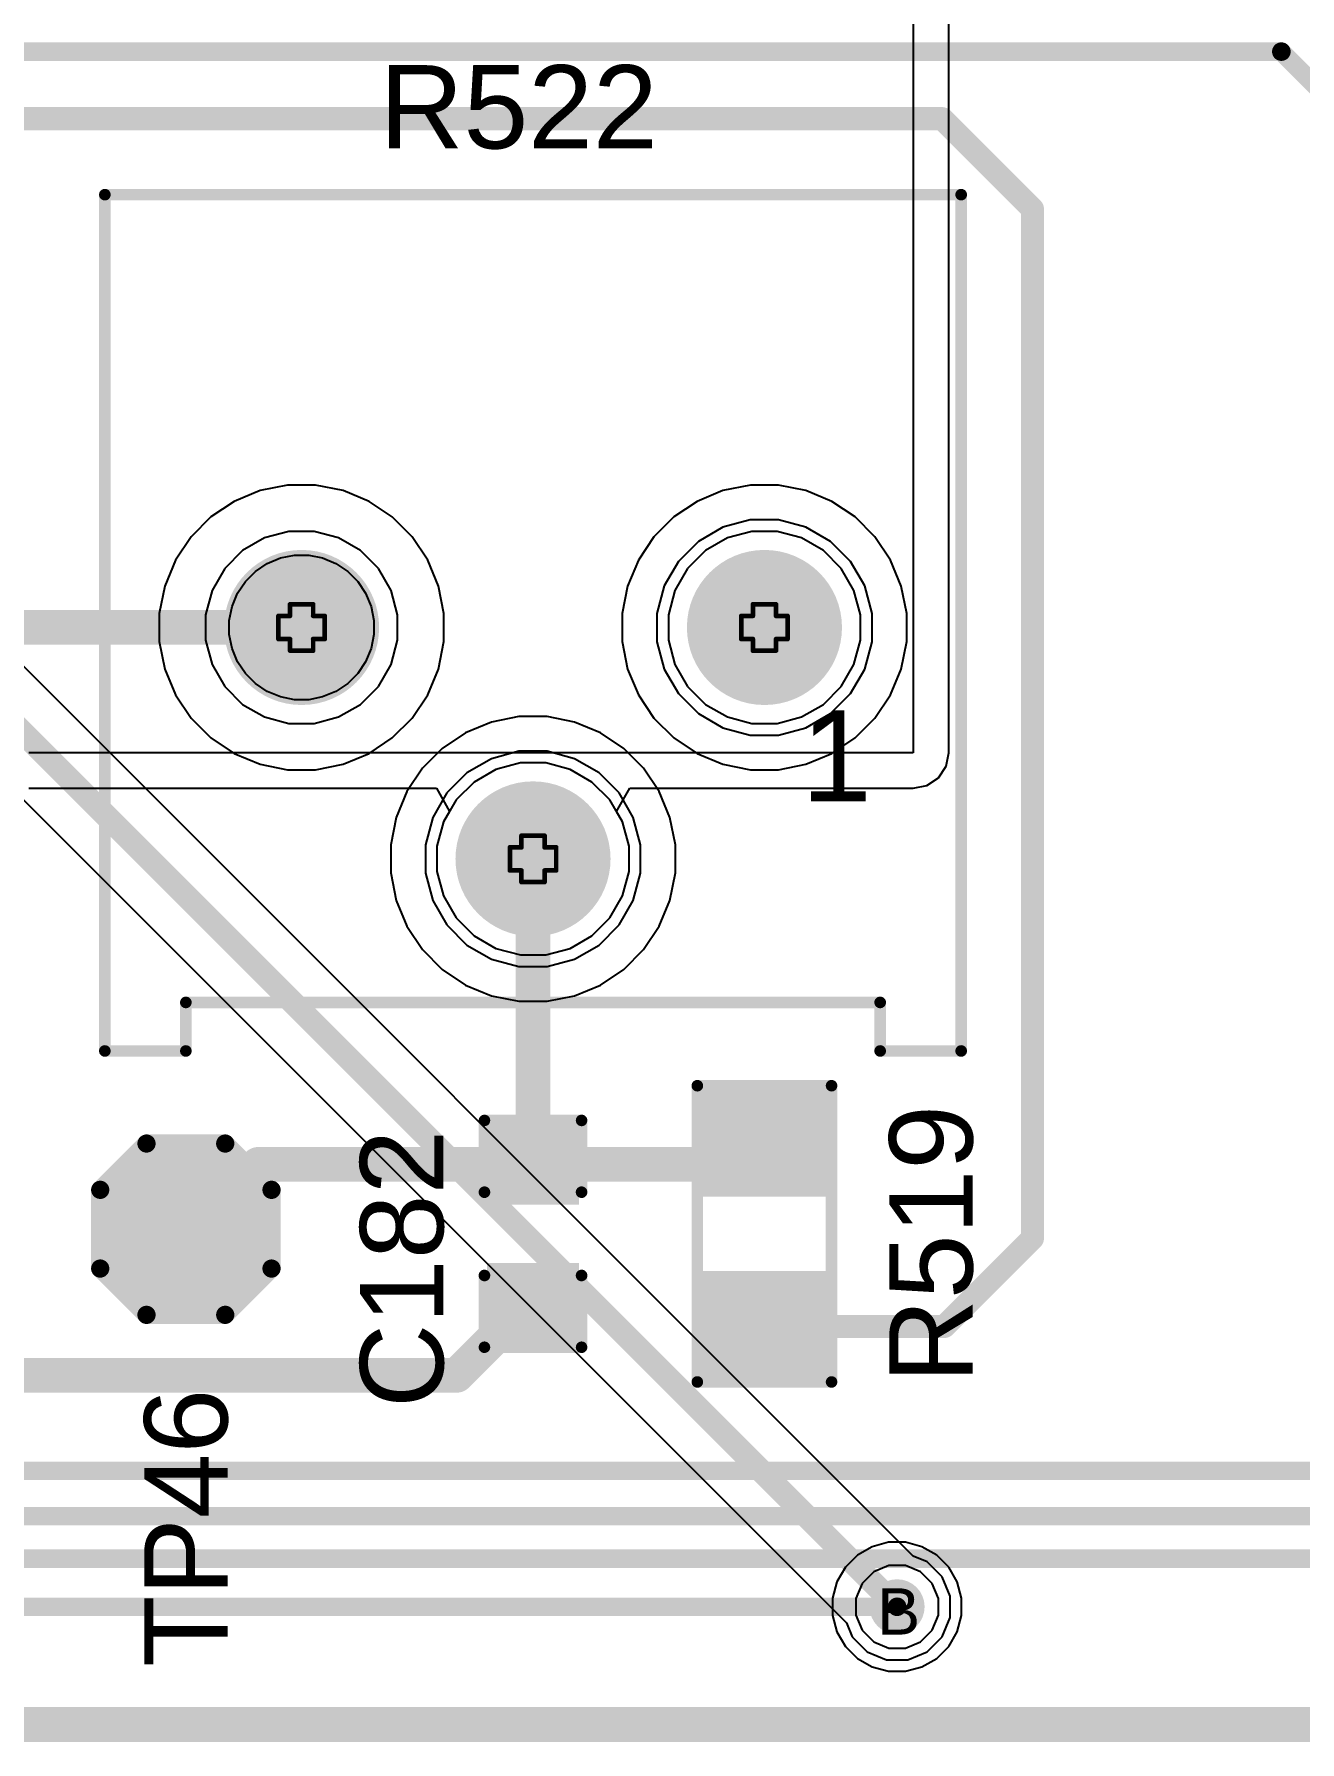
# Model space of a CAD drawing. Header units: inches. Extents: x 0 to 5379, y 0 to 5429.
# Drawn here: x 128.15 to 142.04, y 109.87 to 128.61 of the extents above; entities that cross this region are included whole.
import ezdxf

# ---------------------------------------------------------------- set-up
doc = ezdxf.new("R2010")
doc.units = ezdxf.units.IN
for name, color, linetype in [('Bottom Layer', 5, 'Continuous'), ('Bottom Solder', 6, 'Continuous'), ('Drill Drawing', 1, 'Continuous'), ('GND01', 16, 'Continuous'), ('GND02', 76, 'Continuous'), ('Multi-Layer', 9, 'Continuous'), ('Pad Holes', 156, 'Continuous'), ('PWR', 156, 'Continuous'), ('SIG 01', 90, 'Continuous'), ('Top Layer', 1, 'Continuous'), ('Top Overlay', 2, 'Continuous'), ('Top Paste', 8, 'Continuous'), ('Top Solder', 216, 'Continuous'), ('Via Holes', 16, 'Continuous')]:
    doc.layers.add(name, color=color, linetype=linetype)
doc.styles.add('Arial', font='', dxfattribs={"height": 0.2})
doc.styles.get('Arial').set_extended_font_data('Arial')

# ---------------------------------------------------------------- blocks, each defined once
blk = doc.blocks.new('T__________153')
at = {"layer": 'Top Layer'}
blk.add_hatch(color=1, dxfattribs=at).paths.add_polyline_path([(0.381, 0.762), (-0.381, 0.762), (-0.762, 0.381), (-0.762, -0.381), (-0.381, -0.762), (0.381, -0.762), (0.762, -0.381), (0.762, 0.381)])
at = {"layer": 'Top Paste'}
blk.add_hatch(color=8, dxfattribs=at).paths.add_polyline_path([(0.381, 0.762), (-0.381, 0.762), (-0.762, 0.381), (-0.762, -0.381), (-0.381, -0.762), (0.381, -0.762), (0.762, -0.381), (0.762, 0.381)])
at = {"layer": 'Top Solder'}
blk.add_hatch(color=216, dxfattribs=at).paths.add_polyline_path([(0.432, 0.864), (-0.432, 0.864), (-0.864, 0.432), (-0.864, -0.432), (-0.432, -0.864), (0.432, -0.864), (0.864, -0.432), (0.864, 0.432)])
at = {"layer": 'Top Overlay'}
for points in [[(-0.432, 0.94, 0.2, 0.2, 0), (-0.94, 0.432, 0.2, 0.2, 0)], [(-0.432, 0.94, 0.2, 0.2, 0), (0.432, 0.94, 0.2, 0.2, 0)], [(0.432, 0.94, 0.2, 0.2, 0), (0.94, 0.432, 0.2, 0.2, 0)], [(-0.94, 0.432, 0.2, 0.2, 0), (-0.94, -0.432, 0.2, 0.2, 0)], [(0.94, 0.432, 0.2, 0.2, 0), (0.94, -0.432, 0.2, 0.2, 0)], [(-0.94, -0.432, 0.2, 0.2, 0), (-0.432, -0.94, 0.2, 0.2, 0)], [(0.94, -0.432, 0.2, 0.2, 0), (0.432, -0.94, 0.2, 0.2, 0)], [(-0.432, -0.94, 0.2, 0.2, 0), (0.432, -0.94, 0.2, 0.2, 0)]]:
    blk.add_lwpolyline(points, format="xyseb", dxfattribs=at)
for points in [[(-0.482, 0.94, 0.1, 0.1, 1), (-0.382, 0.94, 0.1, 0.1, 1)], [(-0.482, 0.94, 0.1, 0.1, 1), (-0.382, 0.94, 0.1, 0.1, 1)], [(0.382, 0.94, 0.1, 0.1, 1), (0.482, 0.94, 0.1, 0.1, 1)], [(0.382, 0.94, 0.1, 0.1, 1), (0.482, 0.94, 0.1, 0.1, 1)], [(-0.99, 0.432, 0.1, 0.1, 1), (-0.89, 0.432, 0.1, 0.1, 1)], [(-0.99, 0.432, 0.1, 0.1, 1), (-0.89, 0.432, 0.1, 0.1, 1)], [(0.89, 0.432, 0.1, 0.1, 1), (0.99, 0.432, 0.1, 0.1, 1)], [(0.89, 0.432, 0.1, 0.1, 1), (0.99, 0.432, 0.1, 0.1, 1)], [(-0.99, -0.432, 0.1, 0.1, 1), (-0.89, -0.432, 0.1, 0.1, 1)], [(-0.99, -0.432, 0.1, 0.1, 1), (-0.89, -0.432, 0.1, 0.1, 1)], [(0.89, -0.432, 0.1, 0.1, 1), (0.99, -0.432, 0.1, 0.1, 1)], [(0.89, -0.432, 0.1, 0.1, 1), (0.99, -0.432, 0.1, 0.1, 1)], [(-0.482, -0.94, 0.1, 0.1, 1), (-0.382, -0.94, 0.1, 0.1, 1)], [(-0.482, -0.94, 0.1, 0.1, 1), (-0.382, -0.94, 0.1, 0.1, 1)], [(0.382, -0.94, 0.1, 0.1, 1), (0.482, -0.94, 0.1, 0.1, 1)], [(0.382, -0.94, 0.1, 0.1, 1), (0.482, -0.94, 0.1, 0.1, 1)]]:
    blk.add_lwpolyline(points, format="xyseb", close=True, dxfattribs=at)
blk = doc.blocks.new('3386P_1_104TLF_257')
at = {"layer": 'Bottom Layer'}
h = blk.add_hatch(color=5, dxfattribs=at)
edge = h.paths.add_edge_path()
edge.add_arc((-2.54, 1.27), 0.8, 0, 360)
h = blk.add_hatch(color=5, dxfattribs=at)
edge = h.paths.add_edge_path()
edge.add_arc((2.54, 1.27), 0.8, 0, 360)
h = blk.add_hatch(color=5, dxfattribs=at)
edge = h.paths.add_edge_path()
edge.add_arc((0, -1.27), 0.8, 0, 360)
at = {"layer": 'Bottom Solder'}
h = blk.add_hatch(color=6, dxfattribs=at)
edge = h.paths.add_edge_path()
edge.add_arc((-2.54, 1.27), 0.851, 0, 360)
h = blk.add_hatch(color=6, dxfattribs=at)
edge = h.paths.add_edge_path()
edge.add_arc((2.54, 1.27), 0.851, 0, 360)
h = blk.add_hatch(color=6, dxfattribs=at)
edge = h.paths.add_edge_path()
edge.add_arc((0, -1.27), 0.851, 0, 360)
at = {"layer": 'GND01'}
h = blk.add_hatch(color=16, dxfattribs=at)
edge = h.paths.add_edge_path()
edge.add_arc((-2.54, 1.27), 0.8, 0, 360)
h = blk.add_hatch(color=16, dxfattribs=at)
edge = h.paths.add_edge_path()
edge.add_arc((2.54, 1.27), 0.8, 0, 360)
h = blk.add_hatch(color=16, dxfattribs=at)
edge = h.paths.add_edge_path()
edge.add_arc((0, -1.27), 0.8, 0, 360)
at = {"layer": 'GND02'}
h = blk.add_hatch(color=76, dxfattribs=at)
edge = h.paths.add_edge_path()
edge.add_arc((-2.54, 1.27), 0.8, 0, 360)
h = blk.add_hatch(color=76, dxfattribs=at)
edge = h.paths.add_edge_path()
edge.add_arc((2.54, 1.27), 0.8, 0, 360)
h = blk.add_hatch(color=76, dxfattribs=at)
edge = h.paths.add_edge_path()
edge.add_arc((0, -1.27), 0.8, 0, 360)
at = {"layer": 'Multi-Layer'}
h = blk.add_hatch(color=9, dxfattribs=at)
edge = h.paths.add_edge_path()
edge.add_arc((-2.54, 1.27), 0.8, 0, 360)
h = blk.add_hatch(color=9, dxfattribs=at)
edge = h.paths.add_edge_path()
edge.add_arc((2.54, 1.27), 0.8, 0, 360)
h = blk.add_hatch(color=9, dxfattribs=at)
edge = h.paths.add_edge_path()
edge.add_arc((0, -1.27), 0.8, 0, 360)
at = {"layer": 'Pad Holes'}
h = blk.add_hatch(color=7, dxfattribs=at)
edge = h.paths.add_edge_path()
edge.add_arc((-2.54, 1.27), 0.5, 0, 360)
h = blk.add_hatch(color=7, dxfattribs=at)
edge = h.paths.add_edge_path()
edge.add_arc((2.54, 1.27), 0.5, 0, 360)
h = blk.add_hatch(color=7, dxfattribs=at)
edge = h.paths.add_edge_path()
edge.add_arc((0, -1.27), 0.5, 0, 360)
at = {"layer": 'PWR'}
h = blk.add_hatch(color=156, dxfattribs=at)
edge = h.paths.add_edge_path()
edge.add_arc((-2.54, 1.27), 0.8, 0, 360)
h = blk.add_hatch(color=156, dxfattribs=at)
edge = h.paths.add_edge_path()
edge.add_arc((2.54, 1.27), 0.8, 0, 360)
h = blk.add_hatch(color=156, dxfattribs=at)
edge = h.paths.add_edge_path()
edge.add_arc((0, -1.27), 0.8, 0, 360)
at = {"layer": 'SIG 01'}
h = blk.add_hatch(color=90, dxfattribs=at)
edge = h.paths.add_edge_path()
edge.add_arc((-2.54, 1.27), 0.8, 0, 360)
h = blk.add_hatch(color=90, dxfattribs=at)
edge = h.paths.add_edge_path()
edge.add_arc((2.54, 1.27), 0.8, 0, 360)
h = blk.add_hatch(color=90, dxfattribs=at)
edge = h.paths.add_edge_path()
edge.add_arc((0, -1.27), 0.8, 0, 360)
at = {"layer": 'Top Layer'}
h = blk.add_hatch(color=1, dxfattribs=at)
edge = h.paths.add_edge_path()
edge.add_arc((-2.54, 1.27), 0.8, 0, 360)
h = blk.add_hatch(color=1, dxfattribs=at)
edge = h.paths.add_edge_path()
edge.add_arc((2.54, 1.27), 0.8, 0, 360)
h = blk.add_hatch(color=1, dxfattribs=at)
edge = h.paths.add_edge_path()
edge.add_arc((0, -1.27), 0.8, 0, 360)
at = {"layer": 'Top Solder'}
h = blk.add_hatch(color=216, dxfattribs=at)
edge = h.paths.add_edge_path()
edge.add_arc((-2.54, 1.27), 0.851, 0, 360)
h = blk.add_hatch(color=216, dxfattribs=at)
edge = h.paths.add_edge_path()
edge.add_arc((2.54, 1.27), 0.851, 0, 360)
h = blk.add_hatch(color=216, dxfattribs=at)
edge = h.paths.add_edge_path()
edge.add_arc((0, -1.27), 0.851, 0, 360)
at = {"layer": 'Top Overlay'}
for points in [[(-4.699, -3.378, 0.127, 0.127, 0), (-4.699, 6.02, 0.127, 0.127, 0)], [(-4.699, 6.02, 0.127, 0.127, 0), (4.699, 6.02, 0.127, 0.127, 0)], [(4.699, -3.378, 0.127, 0.127, 0), (4.699, 6.02, 0.127, 0.127, 0)], [(-3.81, -2.845, 0.127, 0.127, 0), (3.81, -2.845, 0.127, 0.127, 0)], [(-3.81, -3.378, 0.127, 0.127, 0), (-3.81, -2.845, 0.127, 0.127, 0)], [(3.81, -3.378, 0.127, 0.127, 0), (3.81, -2.845, 0.127, 0.127, 0)], [(-4.699, -3.378, 0.127, 0.127, 0), (-3.81, -3.378, 0.127, 0.127, 0)], [(3.81, -3.378, 0.127, 0.127, 0), (4.699, -3.378, 0.127, 0.127, 0)]]:
    blk.add_lwpolyline(points, format="xyseb", dxfattribs=at)
for points in [[(-4.731, 6.02, 0.0635, 0.0635, 1), (-4.667, 6.02, 0.0635, 0.0635, 1)], [(-4.731, 6.02, 0.0635, 0.0635, 1), (-4.667, 6.02, 0.0635, 0.0635, 1)], [(4.667, 6.02, 0.0635, 0.0635, 1), (4.731, 6.02, 0.0635, 0.0635, 1)], [(4.667, 6.02, 0.0635, 0.0635, 1), (4.731, 6.02, 0.0635, 0.0635, 1)], [(-3.842, -2.845, 0.0635, 0.0635, 1), (-3.778, -2.845, 0.0635, 0.0635, 1)], [(-3.842, -2.845, 0.0635, 0.0635, 1), (-3.778, -2.845, 0.0635, 0.0635, 1)], [(3.778, -2.845, 0.0635, 0.0635, 1), (3.842, -2.845, 0.0635, 0.0635, 1)], [(3.778, -2.845, 0.0635, 0.0635, 1), (3.842, -2.845, 0.0635, 0.0635, 1)], [(-4.731, -3.378, 0.0635, 0.0635, 1), (-4.667, -3.378, 0.0635, 0.0635, 1)], [(-4.731, -3.378, 0.0635, 0.0635, 1), (-4.667, -3.378, 0.0635, 0.0635, 1)], [(-3.842, -3.378, 0.0635, 0.0635, 1), (-3.778, -3.378, 0.0635, 0.0635, 1)], [(-3.842, -3.378, 0.0635, 0.0635, 1), (-3.778, -3.378, 0.0635, 0.0635, 1)], [(3.778, -3.378, 0.0635, 0.0635, 1), (3.842, -3.378, 0.0635, 0.0635, 1)], [(3.778, -3.378, 0.0635, 0.0635, 1), (3.842, -3.378, 0.0635, 0.0635, 1)], [(4.667, -3.378, 0.0635, 0.0635, 1), (4.731, -3.378, 0.0635, 0.0635, 1)], [(4.667, -3.378, 0.0635, 0.0635, 1), (4.731, -3.378, 0.0635, 0.0635, 1)]]:
    blk.add_lwpolyline(points, format="xyseb", close=True, dxfattribs=at)
at = {"layer": 'Top Overlay', "style": 'Arial'}
blk.add_text('1', height=1, dxfattribs=at).set_placement((2.943, -0.638))
blk = doc.blocks.new('R___0805_260')
at = {"layer": 'Top Layer'}
for points in [[(-1.524, 0.635), (-0.508, 0.635), (-0.508, -0.635), (-1.524, -0.635)], [(0.508, 0.635), (1.524, 0.635), (1.524, -0.635), (0.508, -0.635)]]:
    blk.add_hatch(color=1, dxfattribs=at).paths.add_polyline_path(points)
at = {"layer": 'Top Paste'}
for points in [[(-1.524, 0.635), (-0.508, 0.635), (-0.508, -0.635), (-1.524, -0.635)], [(0.508, 0.635), (1.524, 0.635), (1.524, -0.635), (0.508, -0.635)]]:
    blk.add_hatch(color=8, dxfattribs=at).paths.add_polyline_path(points)
at = {"layer": 'Top Solder'}
for points in [[(-1.6256, 0.7366), (-0.4064, 0.7366), (-0.4064, -0.7366), (-1.6256, -0.7366)], [(0.4064, 0.7366), (1.6256, 0.7366), (1.6256, -0.7366), (0.4064, -0.7366)]]:
    blk.add_hatch(color=216, dxfattribs=at).paths.add_polyline_path(points)
at = {"layer": 'Top Overlay'}
for points in [[(-1.6256, 0.7366, 0.127, 0.127, 0), (1.6256, 0.7366, 0.127, 0.127, 0)], [(-1.6256, 0.7366, 0.127, 0.127, 0), (-1.6256, -0.7366, 0.127, 0.127, 0)], [(1.6256, 0.7366, 0.127, 0.127, 0), (1.6256, -0.7366, 0.127, 0.127, 0)], [(-1.6256, -0.7366, 0.127, 0.127, 0), (1.6256, -0.7366, 0.127, 0.127, 0)]]:
    blk.add_lwpolyline(points, format="xyseb", dxfattribs=at)
for points in [[(-1.65735, 0.7366, 0.0635, 0.0635, 1), (-1.59385, 0.7366, 0.0635, 0.0635, 1)], [(-1.65735, 0.7366, 0.0635, 0.0635, 1), (-1.59385, 0.7366, 0.0635, 0.0635, 1)], [(1.59385, 0.7366, 0.0635, 0.0635, 1), (1.65735, 0.7366, 0.0635, 0.0635, 1)], [(1.59385, 0.7366, 0.0635, 0.0635, 1), (1.65735, 0.7366, 0.0635, 0.0635, 1)], [(-1.65735, -0.7366, 0.0635, 0.0635, 1), (-1.59385, -0.7366, 0.0635, 0.0635, 1)], [(-1.65735, -0.7366, 0.0635, 0.0635, 1), (-1.59385, -0.7366, 0.0635, 0.0635, 1)], [(1.59385, -0.7366, 0.0635, 0.0635, 1), (1.65735, -0.7366, 0.0635, 0.0635, 1)], [(1.59385, -0.7366, 0.0635, 0.0635, 1), (1.65735, -0.7366, 0.0635, 0.0635, 1)]]:
    blk.add_lwpolyline(points, format="xyseb", close=True, dxfattribs=at)
blk = doc.blocks.new('C___0603_946')
at = {"layer": 'Top Layer'}
for points in [[(-0.381, 0.445), (-0.381, -0.445), (-1.143, -0.445), (-1.143, 0.445)], [(1.143, 0.445), (1.143, -0.445), (0.381, -0.445), (0.381, 0.445)]]:
    blk.add_hatch(color=1, dxfattribs=at).paths.add_polyline_path(points)
at = {"layer": 'Top Paste'}
for points in [[(-0.381, 0.445), (-0.381, -0.445), (-1.143, -0.445), (-1.143, 0.445)], [(1.143, 0.445), (1.143, -0.445), (0.381, -0.445), (0.381, 0.445)]]:
    blk.add_hatch(color=8, dxfattribs=at).paths.add_polyline_path(points)
at = {"layer": 'Top Solder'}
for points in [[(-0.321, 0.504), (-0.321, -0.504), (-1.203, -0.504), (-1.203, 0.504)], [(1.203, 0.504), (1.203, -0.504), (0.321, -0.504), (0.321, 0.504)]]:
    blk.add_hatch(color=216, dxfattribs=at).paths.add_polyline_path(points)
at = {"layer": 'Top Overlay'}
for points in [[(-1.245, 0.533, 0.127, 0.127, 0), (-0.457, 0.533, 0.127, 0.127, 0)], [(-1.245, 0.533, 0.127, 0.127, 0), (-1.245, -0.533, 0.127, 0.127, 0)], [(0.457, 0.533, 0.127, 0.127, 0), (1.245, 0.533, 0.127, 0.127, 0)], [(1.245, 0.533, 0.127, 0.127, 0), (1.245, -0.533, 0.127, 0.127, 0)], [(-1.245, -0.533, 0.127, 0.127, 0), (-0.457, -0.533, 0.127, 0.127, 0)], [(0.457, -0.533, 0.127, 0.127, 0), (1.245, -0.533, 0.127, 0.127, 0)]]:
    blk.add_lwpolyline(points, format="xyseb", dxfattribs=at)
for points in [[(-1.276, 0.533, 0.0635, 0.0635, 1), (-1.213, 0.533, 0.0635, 0.0635, 1)], [(-1.276, 0.533, 0.0635, 0.0635, 1), (-1.213, 0.533, 0.0635, 0.0635, 1)], [(-0.489, 0.533, 0.0635, 0.0635, 1), (-0.425, 0.533, 0.0635, 0.0635, 1)], [(0.425, 0.533, 0.0635, 0.0635, 1), (0.489, 0.533, 0.0635, 0.0635, 1)], [(1.213, 0.533, 0.0635, 0.0635, 1), (1.276, 0.533, 0.0635, 0.0635, 1)], [(1.213, 0.533, 0.0635, 0.0635, 1), (1.276, 0.533, 0.0635, 0.0635, 1)], [(-1.276, -0.533, 0.0635, 0.0635, 1), (-1.213, -0.533, 0.0635, 0.0635, 1)], [(-1.276, -0.533, 0.0635, 0.0635, 1), (-1.213, -0.533, 0.0635, 0.0635, 1)], [(-0.489, -0.533, 0.0635, 0.0635, 1), (-0.425, -0.533, 0.0635, 0.0635, 1)], [(0.425, -0.533, 0.0635, 0.0635, 1), (0.489, -0.533, 0.0635, 0.0635, 1)], [(1.213, -0.533, 0.0635, 0.0635, 1), (1.276, -0.533, 0.0635, 0.0635, 1)], [(1.213, -0.533, 0.0635, 0.0635, 1), (1.276, -0.533, 0.0635, 0.0635, 1)]]:
    blk.add_lwpolyline(points, format="xyseb", close=True, dxfattribs=at)

msp = doc.modelspace()

# ---------------------------------------------------------------- hatches: boundary and pattern name
at = {"layer": 'Bottom Layer'}
h = msp.add_hatch(color=5, dxfattribs=at)
edge = h.paths.add_edge_path()
edge.add_arc((137.617, 111.354), 0.2, 0, 360)
at = {"layer": 'Bottom Solder'}
h = msp.add_hatch(color=6, dxfattribs=at)
edge = h.paths.add_edge_path()
edge.add_arc((137.617, 111.354), 0.302, 0, 360)
at = {"layer": 'GND01'}
h = msp.add_hatch(color=16, dxfattribs=at)
edge = h.paths.add_edge_path()
edge.add_arc((137.617, 111.354), 0.2, 0, 360)
at = {"layer": 'GND02'}
h = msp.add_hatch(color=76, dxfattribs=at)
edge = h.paths.add_edge_path()
edge.add_arc((137.617, 111.354), 0.2, 0, 360)
at = {"layer": 'PWR'}
h = msp.add_hatch(color=156, dxfattribs=at)
edge = h.paths.add_edge_path()
edge.add_arc((137.617, 111.354), 0.2, 0, 360)
at = {"layer": 'SIG 01'}
h = msp.add_hatch(color=90, dxfattribs=at)
edge = h.paths.add_edge_path()
edge.add_arc((137.617, 111.354), 0.2, 0, 360)
at = {"layer": 'Top Layer'}
h = msp.add_hatch(color=1, dxfattribs=at)
edge = h.paths.add_edge_path()
edge.add_arc((137.617, 111.354), 0.2, 0, 360)
at = {"layer": 'Top Solder'}
h = msp.add_hatch(color=216, dxfattribs=at)
edge = h.paths.add_edge_path()
edge.add_arc((137.617, 111.354), 0.302, 0, 360)
at = {"layer": 'Via Holes'}
h = msp.add_hatch(color=7, dxfattribs=at)
edge = h.paths.add_edge_path()
edge.add_arc((137.617, 111.354), 0.1, 0, 360)

# ---------------------------------------------------------------- linework, layer by layer
at = {"layer": 'Bottom Layer'}
for p, q in [((130.625, 123.604), (130.341, 123.486)), ((130.927, 123.664), (130.625, 123.604)), ((131.235, 123.664), (130.927, 123.664)), ((131.537, 123.604), (131.235, 123.664)), ((131.821, 123.486), (131.537, 123.604)), ((135.705, 123.604), (135.421, 123.486)), ((136.007, 123.664), (135.705, 123.604)), ((136.315, 123.664), (136.007, 123.664)), ((136.617, 123.604), (136.315, 123.664)), ((136.901, 123.486), (136.617, 123.604)), ((130.341, 123.486), (130.085, 123.315)), ((132.077, 123.315), (131.821, 123.486)), ((135.421, 123.486), (135.165, 123.315)), ((137.157, 123.315), (136.901, 123.486)), ((130.085, 123.315), (129.868, 123.098)), ((132.294, 123.098), (132.077, 123.315)), ((135.165, 123.315), (134.948, 123.098)), ((137.374, 123.098), (137.157, 123.315)), ((129.868, 123.098), (129.697, 122.842)), ((132.465, 122.842), (132.294, 123.098)), ((134.948, 123.098), (134.777, 122.842)), ((137.545, 122.842), (137.374, 123.098)), ((129.697, 122.842), (129.579, 122.557)), ((130.575, 122.718), (130.705, 122.805)), ((130.705, 122.805), (130.85, 122.865)), ((130.85, 122.865), (131.003, 122.895)), ((131.003, 122.895), (131.159, 122.895)), ((131.159, 122.895), (131.312, 122.865)), ((131.312, 122.865), (131.457, 122.805)), ((131.457, 122.805), (131.587, 122.718)), ((132.583, 122.557), (132.465, 122.842)), ((134.777, 122.842), (134.659, 122.557)), ((137.663, 122.557), (137.545, 122.842)), ((130.378, 122.478), (130.465, 122.608)), ((130.465, 122.608), (130.575, 122.718)), ((131.587, 122.718), (131.697, 122.608)), ((131.697, 122.608), (131.784, 122.478)), ((129.579, 122.557), (129.519, 122.256)), ((130.318, 122.333), (130.378, 122.478)), ((131.784, 122.478), (131.844, 122.333)), ((132.643, 122.256), (132.583, 122.557)), ((134.659, 122.557), (134.599, 122.256)), ((137.723, 122.256), (137.663, 122.557)), ((129.519, 122.256), (129.519, 121.948)), ((130.288, 122.18), (130.318, 122.333)), ((131.844, 122.333), (131.874, 122.18)), ((132.643, 121.948), (132.643, 122.256)), ((134.599, 122.256), (134.599, 121.948)), ((137.723, 121.948), (137.723, 122.256)), ((130.288, 122.024), (130.288, 122.18)), ((130.318, 121.87), (130.288, 122.024)), ((131.874, 122.024), (131.844, 121.87)), ((131.874, 122.18), (131.874, 122.024)), ((129.519, 121.948), (129.579, 121.646)), ((130.378, 121.726), (130.318, 121.87)), ((131.844, 121.87), (131.784, 121.726)), ((132.583, 121.646), (132.643, 121.948)), ((134.599, 121.948), (134.659, 121.646)), ((137.663, 121.646), (137.723, 121.948)), ((129.579, 121.646), (129.697, 121.362)), ((130.465, 121.596), (130.378, 121.726)), ((131.784, 121.726), (131.697, 121.596)), ((132.465, 121.362), (132.583, 121.646)), ((134.659, 121.646), (134.777, 121.362)), ((137.545, 121.362), (137.663, 121.646)), ((130.575, 121.486), (130.465, 121.596)), ((130.705, 121.399), (130.575, 121.486)), ((131.587, 121.486), (131.457, 121.399)), ((131.697, 121.596), (131.587, 121.486)), ((129.697, 121.362), (129.868, 121.106)), ((130.85, 121.339), (130.705, 121.399)), ((131.003, 121.308), (130.85, 121.339)), ((131.159, 121.308), (131.003, 121.308)), ((131.312, 121.339), (131.159, 121.308)), ((131.457, 121.399), (131.312, 121.339)), ((132.294, 121.106), (132.465, 121.362)), ((134.777, 121.362), (134.948, 121.106)), ((137.374, 121.106), (137.545, 121.362)), ((129.868, 121.106), (130.085, 120.889)), ((132.077, 120.889), (132.294, 121.106)), ((133.467, 121.124), (133.165, 121.064)), ((133.775, 121.124), (133.467, 121.124)), ((134.077, 121.064), (133.775, 121.124)), ((134.948, 121.106), (135.165, 120.889)), ((137.157, 120.889), (137.374, 121.106)), ((130.085, 120.889), (130.341, 120.718)), ((131.821, 120.718), (132.077, 120.889)), ((132.881, 120.946), (132.625, 120.775)), ((133.165, 121.064), (132.881, 120.946)), ((134.361, 120.946), (134.077, 121.064)), ((134.617, 120.775), (134.361, 120.946)), ((135.165, 120.889), (135.421, 120.718)), ((136.901, 120.718), (137.157, 120.889)), ((130.341, 120.718), (130.625, 120.6)), ((131.537, 120.6), (131.821, 120.718)), ((132.625, 120.775), (132.408, 120.558)), ((134.834, 120.558), (134.617, 120.775)), ((135.421, 120.718), (135.705, 120.6)), ((136.617, 120.6), (136.901, 120.718)), ((130.625, 120.6), (130.927, 120.54)), ((130.927, 120.54), (131.235, 120.54)), ((131.235, 120.54), (131.537, 120.6)), ((132.408, 120.558), (132.237, 120.302)), ((135.005, 120.302), (134.834, 120.558)), ((135.705, 120.6), (136.007, 120.54)), ((136.007, 120.54), (136.315, 120.54)), ((136.315, 120.54), (136.617, 120.6)), ((132.237, 120.302), (132.119, 120.017)), ((135.123, 120.017), (135.005, 120.302)), ((132.119, 120.017), (132.059, 119.716)), ((135.183, 119.716), (135.123, 120.017)), ((132.059, 119.716), (132.059, 119.408)), ((135.183, 119.408), (135.183, 119.716)), ((132.059, 119.408), (132.119, 119.106)), ((135.123, 119.106), (135.183, 119.408)), ((132.119, 119.106), (132.237, 118.822)), ((135.005, 118.822), (135.123, 119.106)), ((132.237, 118.822), (132.408, 118.566)), ((134.834, 118.566), (135.005, 118.822)), ((132.408, 118.566), (132.625, 118.349)), ((134.617, 118.349), (134.834, 118.566)), ((132.625, 118.349), (132.881, 118.178)), ((134.361, 118.178), (134.617, 118.349)), ((132.881, 118.178), (133.165, 118.06)), ((134.077, 118.06), (134.361, 118.178)), ((133.165, 118.06), (133.467, 118)), ((133.467, 118), (133.775, 118)), ((133.775, 118), (134.077, 118.06)), ((137.182, 111.92), (137.051, 111.788)), ((137.344, 112.013), (137.182, 111.92)), ((137.524, 112.062), (137.344, 112.013)), ((137.71, 112.062), (137.524, 112.062)), ((137.89, 112.013), (137.71, 112.062)), ((138.052, 111.92), (137.89, 112.013)), ((138.184, 111.788), (138.052, 111.92)), ((137.051, 111.788), (136.957, 111.627)), ((138.277, 111.627), (138.184, 111.788)), ((136.957, 111.627), (136.909, 111.447)), ((138.325, 111.447), (138.277, 111.627)), ((136.909, 111.447), (136.909, 111.26)), ((138.325, 111.26), (138.325, 111.447)), ((136.909, 111.26), (136.957, 111.08)), ((138.277, 111.08), (138.325, 111.26)), ((136.957, 111.08), (137.051, 110.919)), ((138.184, 110.919), (138.277, 111.08)), ((137.051, 110.919), (137.182, 110.787)), ((137.182, 110.787), (137.344, 110.694)), ((137.89, 110.694), (138.052, 110.787)), ((138.052, 110.787), (138.184, 110.919)), ((137.344, 110.694), (137.524, 110.646)), ((137.524, 110.646), (137.71, 110.646)), ((137.71, 110.646), (137.89, 110.694))]:
    msp.add_line(p, q, dxfattribs=at)
at = {"layer": 'Drill Drawing'}
for points in [[(130.827, 121.975, 0.0508, 0.0508, 0), (130.827, 122.229, 0.0508, 0.0508, 0)], [(130.827, 122.229, 0.0508, 0.0508, 0), (130.954, 122.229, 0.0508, 0.0508, 0)], [(130.954, 122.229, 0.0508, 0.0508, 0), (130.954, 122.356, 0.0508, 0.0508, 0)], [(130.954, 122.356, 0.0508, 0.0508, 0), (131.208, 122.356, 0.0508, 0.0508, 0)], [(131.208, 122.229, 0.0508, 0.0508, 0), (131.208, 122.356, 0.0508, 0.0508, 0)], [(131.208, 122.229, 0.0508, 0.0508, 0), (131.335, 122.229, 0.0508, 0.0508, 0)], [(131.335, 121.975, 0.0508, 0.0508, 0), (131.335, 122.229, 0.0508, 0.0508, 0)], [(135.907, 121.975, 0.0508, 0.0508, 0), (135.907, 122.229, 0.0508, 0.0508, 0)], [(135.907, 122.229, 0.0508, 0.0508, 0), (136.034, 122.229, 0.0508, 0.0508, 0)], [(136.034, 122.229, 0.0508, 0.0508, 0), (136.034, 122.356, 0.0508, 0.0508, 0)], [(136.034, 122.356, 0.0508, 0.0508, 0), (136.288, 122.356, 0.0508, 0.0508, 0)], [(136.288, 122.229, 0.0508, 0.0508, 0), (136.288, 122.356, 0.0508, 0.0508, 0)], [(136.288, 122.229, 0.0508, 0.0508, 0), (136.415, 122.229, 0.0508, 0.0508, 0)], [(136.415, 121.975, 0.0508, 0.0508, 0), (136.415, 122.229, 0.0508, 0.0508, 0)], [(130.827, 121.975, 0.0508, 0.0508, 0), (130.954, 121.975, 0.0508, 0.0508, 0)], [(130.954, 121.848, 0.0508, 0.0508, 0), (130.954, 121.975, 0.0508, 0.0508, 0)], [(130.954, 121.848, 0.0508, 0.0508, 0), (131.208, 121.848, 0.0508, 0.0508, 0)], [(131.208, 121.975, 0.0508, 0.0508, 0), (131.335, 121.975, 0.0508, 0.0508, 0)], [(131.208, 121.848, 0.0508, 0.0508, 0), (131.208, 121.975, 0.0508, 0.0508, 0)], [(135.907, 121.975, 0.0508, 0.0508, 0), (136.034, 121.975, 0.0508, 0.0508, 0)], [(136.034, 121.848, 0.0508, 0.0508, 0), (136.034, 121.975, 0.0508, 0.0508, 0)], [(136.034, 121.848, 0.0508, 0.0508, 0), (136.288, 121.848, 0.0508, 0.0508, 0)], [(136.288, 121.975, 0.0508, 0.0508, 0), (136.415, 121.975, 0.0508, 0.0508, 0)], [(136.288, 121.848, 0.0508, 0.0508, 0), (136.288, 121.975, 0.0508, 0.0508, 0)], [(133.494, 119.689, 0.0508, 0.0508, 0), (133.494, 119.816, 0.0508, 0.0508, 0)], [(133.494, 119.816, 0.0508, 0.0508, 0), (133.748, 119.816, 0.0508, 0.0508, 0)], [(133.748, 119.689, 0.0508, 0.0508, 0), (133.748, 119.816, 0.0508, 0.0508, 0)], [(133.367, 119.435, 0.0508, 0.0508, 0), (133.367, 119.689, 0.0508, 0.0508, 0)], [(133.367, 119.689, 0.0508, 0.0508, 0), (133.494, 119.689, 0.0508, 0.0508, 0)], [(133.748, 119.689, 0.0508, 0.0508, 0), (133.875, 119.689, 0.0508, 0.0508, 0)], [(133.875, 119.435, 0.0508, 0.0508, 0), (133.875, 119.689, 0.0508, 0.0508, 0)], [(133.367, 119.435, 0.0508, 0.0508, 0), (133.494, 119.435, 0.0508, 0.0508, 0)], [(133.494, 119.308, 0.0508, 0.0508, 0), (133.494, 119.435, 0.0508, 0.0508, 0)], [(133.748, 119.435, 0.0508, 0.0508, 0), (133.875, 119.435, 0.0508, 0.0508, 0)], [(133.748, 119.308, 0.0508, 0.0508, 0), (133.748, 119.435, 0.0508, 0.0508, 0)], [(133.494, 119.308, 0.0508, 0.0508, 0), (133.748, 119.308, 0.0508, 0.0508, 0)]]:
    msp.add_lwpolyline(points, format="xyseb", dxfattribs=at)
for points in [[(130.814, 122.229, 0.0254, 0.0254, 1), (130.84, 122.229, 0.0254, 0.0254, 1)], [(130.814, 122.229, 0.0254, 0.0254, 1), (130.84, 122.229, 0.0254, 0.0254, 1)], [(130.941, 122.356, 0.0254, 0.0254, 1), (130.967, 122.356, 0.0254, 0.0254, 1)], [(130.941, 122.356, 0.0254, 0.0254, 1), (130.967, 122.356, 0.0254, 0.0254, 1)], [(130.941, 122.229, 0.0254, 0.0254, 1), (130.967, 122.229, 0.0254, 0.0254, 1)], [(130.941, 122.229, 0.0254, 0.0254, 1), (130.967, 122.229, 0.0254, 0.0254, 1)], [(131.195, 122.356, 0.0254, 0.0254, 1), (131.221, 122.356, 0.0254, 0.0254, 1)], [(131.195, 122.356, 0.0254, 0.0254, 1), (131.221, 122.356, 0.0254, 0.0254, 1)], [(131.195, 122.229, 0.0254, 0.0254, 1), (131.221, 122.229, 0.0254, 0.0254, 1)], [(131.195, 122.229, 0.0254, 0.0254, 1), (131.221, 122.229, 0.0254, 0.0254, 1)], [(131.322, 122.229, 0.0254, 0.0254, 1), (131.348, 122.229, 0.0254, 0.0254, 1)], [(131.322, 122.229, 0.0254, 0.0254, 1), (131.348, 122.229, 0.0254, 0.0254, 1)], [(135.894, 122.229, 0.0254, 0.0254, 1), (135.92, 122.229, 0.0254, 0.0254, 1)], [(135.894, 122.229, 0.0254, 0.0254, 1), (135.92, 122.229, 0.0254, 0.0254, 1)], [(136.021, 122.356, 0.0254, 0.0254, 1), (136.047, 122.356, 0.0254, 0.0254, 1)], [(136.021, 122.356, 0.0254, 0.0254, 1), (136.047, 122.356, 0.0254, 0.0254, 1)], [(136.021, 122.229, 0.0254, 0.0254, 1), (136.047, 122.229, 0.0254, 0.0254, 1)], [(136.021, 122.229, 0.0254, 0.0254, 1), (136.047, 122.229, 0.0254, 0.0254, 1)], [(136.275, 122.356, 0.0254, 0.0254, 1), (136.301, 122.356, 0.0254, 0.0254, 1)], [(136.275, 122.356, 0.0254, 0.0254, 1), (136.301, 122.356, 0.0254, 0.0254, 1)], [(136.275, 122.229, 0.0254, 0.0254, 1), (136.301, 122.229, 0.0254, 0.0254, 1)], [(136.275, 122.229, 0.0254, 0.0254, 1), (136.301, 122.229, 0.0254, 0.0254, 1)], [(136.402, 122.229, 0.0254, 0.0254, 1), (136.428, 122.229, 0.0254, 0.0254, 1)], [(136.402, 122.229, 0.0254, 0.0254, 1), (136.428, 122.229, 0.0254, 0.0254, 1)], [(130.814, 121.975, 0.0254, 0.0254, 1), (130.84, 121.975, 0.0254, 0.0254, 1)], [(130.814, 121.975, 0.0254, 0.0254, 1), (130.84, 121.975, 0.0254, 0.0254, 1)], [(130.941, 121.975, 0.0254, 0.0254, 1), (130.967, 121.975, 0.0254, 0.0254, 1)], [(130.941, 121.975, 0.0254, 0.0254, 1), (130.967, 121.975, 0.0254, 0.0254, 1)], [(130.941, 121.848, 0.0254, 0.0254, 1), (130.967, 121.848, 0.0254, 0.0254, 1)], [(130.941, 121.848, 0.0254, 0.0254, 1), (130.967, 121.848, 0.0254, 0.0254, 1)], [(131.195, 121.975, 0.0254, 0.0254, 1), (131.221, 121.975, 0.0254, 0.0254, 1)], [(131.195, 121.975, 0.0254, 0.0254, 1), (131.221, 121.975, 0.0254, 0.0254, 1)], [(131.195, 121.848, 0.0254, 0.0254, 1), (131.221, 121.848, 0.0254, 0.0254, 1)], [(131.195, 121.848, 0.0254, 0.0254, 1), (131.221, 121.848, 0.0254, 0.0254, 1)], [(131.322, 121.975, 0.0254, 0.0254, 1), (131.348, 121.975, 0.0254, 0.0254, 1)], [(131.322, 121.975, 0.0254, 0.0254, 1), (131.348, 121.975, 0.0254, 0.0254, 1)], [(135.894, 121.975, 0.0254, 0.0254, 1), (135.92, 121.975, 0.0254, 0.0254, 1)], [(135.894, 121.975, 0.0254, 0.0254, 1), (135.92, 121.975, 0.0254, 0.0254, 1)], [(136.021, 121.975, 0.0254, 0.0254, 1), (136.047, 121.975, 0.0254, 0.0254, 1)], [(136.021, 121.975, 0.0254, 0.0254, 1), (136.047, 121.975, 0.0254, 0.0254, 1)], [(136.021, 121.848, 0.0254, 0.0254, 1), (136.047, 121.848, 0.0254, 0.0254, 1)], [(136.021, 121.848, 0.0254, 0.0254, 1), (136.047, 121.848, 0.0254, 0.0254, 1)], [(136.275, 121.975, 0.0254, 0.0254, 1), (136.301, 121.975, 0.0254, 0.0254, 1)], [(136.275, 121.975, 0.0254, 0.0254, 1), (136.301, 121.975, 0.0254, 0.0254, 1)], [(136.275, 121.848, 0.0254, 0.0254, 1), (136.301, 121.848, 0.0254, 0.0254, 1)], [(136.275, 121.848, 0.0254, 0.0254, 1), (136.301, 121.848, 0.0254, 0.0254, 1)], [(136.402, 121.975, 0.0254, 0.0254, 1), (136.428, 121.975, 0.0254, 0.0254, 1)], [(136.402, 121.975, 0.0254, 0.0254, 1), (136.428, 121.975, 0.0254, 0.0254, 1)], [(133.481, 119.816, 0.0254, 0.0254, 1), (133.507, 119.816, 0.0254, 0.0254, 1)], [(133.481, 119.816, 0.0254, 0.0254, 1), (133.507, 119.816, 0.0254, 0.0254, 1)], [(133.735, 119.816, 0.0254, 0.0254, 1), (133.761, 119.816, 0.0254, 0.0254, 1)], [(133.735, 119.816, 0.0254, 0.0254, 1), (133.761, 119.816, 0.0254, 0.0254, 1)], [(133.354, 119.689, 0.0254, 0.0254, 1), (133.38, 119.689, 0.0254, 0.0254, 1)], [(133.354, 119.689, 0.0254, 0.0254, 1), (133.38, 119.689, 0.0254, 0.0254, 1)], [(133.481, 119.689, 0.0254, 0.0254, 1), (133.507, 119.689, 0.0254, 0.0254, 1)], [(133.481, 119.689, 0.0254, 0.0254, 1), (133.507, 119.689, 0.0254, 0.0254, 1)], [(133.735, 119.689, 0.0254, 0.0254, 1), (133.761, 119.689, 0.0254, 0.0254, 1)], [(133.735, 119.689, 0.0254, 0.0254, 1), (133.761, 119.689, 0.0254, 0.0254, 1)], [(133.862, 119.689, 0.0254, 0.0254, 1), (133.888, 119.689, 0.0254, 0.0254, 1)], [(133.862, 119.689, 0.0254, 0.0254, 1), (133.888, 119.689, 0.0254, 0.0254, 1)], [(133.354, 119.435, 0.0254, 0.0254, 1), (133.38, 119.435, 0.0254, 0.0254, 1)], [(133.354, 119.435, 0.0254, 0.0254, 1), (133.38, 119.435, 0.0254, 0.0254, 1)], [(133.481, 119.435, 0.0254, 0.0254, 1), (133.507, 119.435, 0.0254, 0.0254, 1)], [(133.481, 119.435, 0.0254, 0.0254, 1), (133.507, 119.435, 0.0254, 0.0254, 1)], [(133.735, 119.435, 0.0254, 0.0254, 1), (133.761, 119.435, 0.0254, 0.0254, 1)], [(133.735, 119.435, 0.0254, 0.0254, 1), (133.761, 119.435, 0.0254, 0.0254, 1)], [(133.862, 119.435, 0.0254, 0.0254, 1), (133.888, 119.435, 0.0254, 0.0254, 1)], [(133.862, 119.435, 0.0254, 0.0254, 1), (133.888, 119.435, 0.0254, 0.0254, 1)], [(133.481, 119.308, 0.0254, 0.0254, 1), (133.507, 119.308, 0.0254, 0.0254, 1)], [(133.481, 119.308, 0.0254, 0.0254, 1), (133.507, 119.308, 0.0254, 0.0254, 1)], [(133.735, 119.308, 0.0254, 0.0254, 1), (133.761, 119.308, 0.0254, 0.0254, 1)], [(133.735, 119.308, 0.0254, 0.0254, 1), (133.761, 119.308, 0.0254, 0.0254, 1)]]:
    msp.add_lwpolyline(points, format="xyseb", close=True, dxfattribs=at)
at = {"layer": 'GND01'}
for p, q in [((136.022, 123.156), (135.754, 123.084)), ((136.3, 123.156), (136.022, 123.156)), ((136.568, 123.084), (136.3, 123.156)), ((135.754, 123.084), (135.514, 122.945)), ((136.808, 122.945), (136.568, 123.084)), ((135.514, 122.945), (135.318, 122.749)), ((137.004, 122.749), (136.808, 122.945)), ((135.318, 122.749), (135.179, 122.509)), ((137.143, 122.509), (137.004, 122.749)), ((135.179, 122.509), (135.107, 122.241)), ((137.215, 122.241), (137.143, 122.509)), ((135.107, 122.241), (135.107, 121.963)), ((137.215, 121.963), (137.215, 122.241)), ((135.107, 121.963), (135.179, 121.695)), ((137.143, 121.695), (137.215, 121.963)), ((135.179, 121.695), (135.318, 121.455)), ((137.004, 121.455), (137.143, 121.695)), ((135.318, 121.455), (135.514, 121.258)), ((136.808, 121.258), (137.004, 121.455)), ((135.514, 121.258), (135.754, 121.12)), ((135.754, 121.12), (136.022, 121.048)), ((136.3, 121.048), (136.568, 121.12)), ((136.568, 121.12), (136.808, 121.258)), ((136.022, 121.048), (136.3, 121.048)), ((133.214, 120.544), (132.974, 120.405)), ((133.482, 120.616), (133.214, 120.544)), ((133.76, 120.616), (133.482, 120.616)), ((134.028, 120.544), (133.76, 120.616)), ((134.268, 120.405), (134.028, 120.544)), ((132.974, 120.405), (132.778, 120.209)), ((134.464, 120.209), (134.268, 120.405)), ((132.778, 120.209), (132.639, 119.969)), ((134.603, 119.969), (134.464, 120.209)), ((132.639, 119.969), (132.567, 119.701)), ((134.675, 119.701), (134.603, 119.969)), ((132.567, 119.701), (132.567, 119.423)), ((134.675, 119.423), (134.675, 119.701)), ((132.567, 119.423), (132.639, 119.155)), ((134.603, 119.155), (134.675, 119.423)), ((132.639, 119.155), (132.778, 118.915)), ((134.464, 118.915), (134.603, 119.155)), ((132.778, 118.915), (132.974, 118.718)), ((134.268, 118.718), (134.464, 118.915)), ((132.974, 118.718), (133.214, 118.58)), ((134.028, 118.58), (134.268, 118.718)), ((133.214, 118.58), (133.482, 118.508)), ((133.482, 118.508), (133.76, 118.508)), ((133.76, 118.508), (134.028, 118.58)), ((137.36, 111.738), (137.232, 111.611)), ((137.527, 111.808), (137.36, 111.738)), ((137.708, 111.808), (137.527, 111.808)), ((137.874, 111.738), (137.708, 111.808)), ((138.002, 111.611), (137.874, 111.738)), ((137.232, 111.611), (137.163, 111.444)), ((138.071, 111.444), (138.002, 111.611)), ((137.163, 111.444), (137.163, 111.263)), ((138.071, 111.263), (138.071, 111.444)), ((137.163, 111.263), (137.232, 111.096)), ((138.002, 111.096), (138.071, 111.263)), ((137.232, 111.096), (137.36, 110.969)), ((137.36, 110.969), (137.527, 110.9)), ((137.708, 110.9), (137.874, 110.969)), ((137.874, 110.969), (138.002, 111.096)), ((137.527, 110.9), (137.708, 110.9))]:
    msp.add_line(p, q, dxfattribs=at)
at = {"layer": 'GND02'}
for p, q in [((136.022, 123.156), (135.754, 123.084)), ((136.3, 123.156), (136.022, 123.156)), ((136.568, 123.084), (136.3, 123.156)), ((135.754, 123.084), (135.514, 122.945)), ((136.808, 122.945), (136.568, 123.084)), ((135.514, 122.945), (135.318, 122.749)), ((137.004, 122.749), (136.808, 122.945)), ((135.318, 122.749), (135.179, 122.509)), ((137.143, 122.509), (137.004, 122.749)), ((135.179, 122.509), (135.107, 122.241)), ((137.215, 122.241), (137.143, 122.509)), ((135.107, 122.241), (135.107, 121.963)), ((137.215, 121.963), (137.215, 122.241)), ((135.107, 121.963), (135.179, 121.695)), ((137.143, 121.695), (137.215, 121.963)), ((135.179, 121.695), (135.318, 121.455)), ((137.004, 121.455), (137.143, 121.695)), ((135.318, 121.455), (135.514, 121.258)), ((136.808, 121.258), (137.004, 121.455)), ((135.514, 121.258), (135.754, 121.12)), ((135.754, 121.12), (136.022, 121.048)), ((136.3, 121.048), (136.568, 121.12)), ((136.568, 121.12), (136.808, 121.258)), ((136.022, 121.048), (136.3, 121.048)), ((133.214, 120.544), (132.974, 120.405)), ((133.482, 120.616), (133.214, 120.544)), ((133.76, 120.616), (133.482, 120.616)), ((134.028, 120.544), (133.76, 120.616)), ((134.268, 120.405), (134.028, 120.544)), ((132.974, 120.405), (132.778, 120.209)), ((134.464, 120.209), (134.268, 120.405)), ((132.778, 120.209), (132.639, 119.969)), ((134.603, 119.969), (134.464, 120.209)), ((132.639, 119.969), (132.567, 119.701)), ((134.675, 119.701), (134.603, 119.969)), ((132.567, 119.701), (132.567, 119.423)), ((134.675, 119.423), (134.675, 119.701)), ((132.567, 119.423), (132.639, 119.155)), ((134.603, 119.155), (134.675, 119.423)), ((132.639, 119.155), (132.778, 118.915)), ((134.464, 118.915), (134.603, 119.155)), ((132.778, 118.915), (132.974, 118.718)), ((134.268, 118.718), (134.464, 118.915)), ((132.974, 118.718), (133.214, 118.58)), ((134.028, 118.58), (134.268, 118.718)), ((133.214, 118.58), (133.482, 118.508)), ((133.482, 118.508), (133.76, 118.508)), ((133.76, 118.508), (134.028, 118.58)), ((137.36, 111.738), (137.232, 111.611)), ((137.527, 111.808), (137.36, 111.738)), ((137.708, 111.808), (137.527, 111.808)), ((137.874, 111.738), (137.708, 111.808)), ((138.002, 111.611), (137.874, 111.738)), ((137.232, 111.611), (137.163, 111.444)), ((138.071, 111.444), (138.002, 111.611)), ((137.163, 111.444), (137.163, 111.263)), ((138.071, 111.263), (138.071, 111.444)), ((137.163, 111.263), (137.232, 111.096)), ((138.002, 111.096), (138.071, 111.263)), ((137.232, 111.096), (137.36, 110.969)), ((137.36, 110.969), (137.527, 110.9)), ((137.708, 110.9), (137.874, 110.969)), ((137.874, 110.969), (138.002, 111.096)), ((137.527, 110.9), (137.708, 110.9))]:
    msp.add_line(p, q, dxfattribs=at)
at = {"layer": 'PWR'}
for p, q in [((137.795, 159.69), (137.795, 120.726)), ((138.183, 120.726), (138.183, 156.201)), ((130.942, 123.156), (130.674, 123.084)), ((131.22, 123.156), (130.942, 123.156)), ((131.488, 123.084), (131.22, 123.156)), ((130.674, 123.084), (130.434, 122.945)), ((131.728, 122.945), (131.488, 123.084)), ((130.434, 122.945), (130.238, 122.749)), ((131.924, 122.749), (131.728, 122.945)), ((130.238, 122.749), (130.099, 122.509)), ((132.063, 122.509), (131.924, 122.749)), ((130.099, 122.509), (130.027, 122.241)), ((132.135, 122.241), (132.063, 122.509)), ((130.027, 122.241), (130.027, 121.963)), ((132.135, 121.963), (132.135, 122.241)), ((130.027, 121.963), (130.099, 121.695)), ((132.063, 121.695), (132.135, 121.963)), ((130.099, 121.695), (130.238, 121.455)), ((131.924, 121.455), (132.063, 121.695)), ((130.238, 121.455), (130.434, 121.258)), ((131.728, 121.258), (131.924, 121.455)), ((130.434, 121.258), (130.674, 121.12)), ((130.674, 121.12), (130.942, 121.048)), ((131.22, 121.048), (131.488, 121.12)), ((131.488, 121.12), (131.728, 121.258)), ((130.942, 121.048), (131.22, 121.048)), ((137.795, 120.726), (128.088, 120.726)), ((138.154, 120.578), (138.183, 120.726)), ((138.07, 120.452), (138.154, 120.578)), ((128.088, 120.338), (132.56, 120.338)), ((132.56, 120.338), (132.705, 120.084)), ((134.537, 120.084), (134.682, 120.338)), ((134.682, 120.338), (137.795, 120.338)), ((137.795, 120.338), (137.944, 120.367)), ((137.944, 120.367), (138.07, 120.452)), ((132.639, 119.969), (132.567, 119.701)), ((132.705, 120.084), (132.639, 119.969)), ((134.603, 119.969), (134.537, 120.084)), ((134.675, 119.701), (134.603, 119.969)), ((132.567, 119.701), (132.567, 119.423)), ((134.675, 119.423), (134.675, 119.701)), ((132.567, 119.423), (132.639, 119.155)), ((134.603, 119.155), (134.675, 119.423)), ((132.639, 119.155), (132.778, 118.915)), ((134.464, 118.915), (134.603, 119.155)), ((132.778, 118.915), (132.974, 118.718)), ((134.268, 118.718), (134.464, 118.915)), ((132.974, 118.718), (133.214, 118.58)), ((134.028, 118.58), (134.268, 118.718)), ((133.214, 118.58), (133.482, 118.508)), ((133.482, 118.508), (133.76, 118.508)), ((133.76, 118.508), (134.028, 118.58)), ((137.36, 111.738), (137.232, 111.611)), ((137.527, 111.808), (137.36, 111.738)), ((137.708, 111.808), (137.527, 111.808)), ((137.874, 111.738), (137.708, 111.808)), ((138.002, 111.611), (137.874, 111.738)), ((137.232, 111.611), (137.163, 111.444)), ((138.071, 111.444), (138.002, 111.611)), ((137.163, 111.444), (137.163, 111.263)), ((138.071, 111.263), (138.071, 111.444)), ((137.163, 111.263), (137.232, 111.096)), ((138.002, 111.096), (138.071, 111.263)), ((137.232, 111.096), (137.36, 110.969)), ((137.36, 110.969), (137.527, 110.9)), ((137.708, 110.9), (137.874, 110.969)), ((137.874, 110.969), (138.002, 111.096)), ((137.527, 110.9), (137.708, 110.9))]:
    msp.add_line(p, q, dxfattribs=at)
at = {"layer": 'SIG 01'}
for p, q in [((137.794, 111.909), (123.741, 125.962)), ((122.857, 125.382), (137.062, 111.177)), ((135.705, 123.202), (135.436, 123.047)), ((136.006, 123.283), (135.705, 123.202)), ((136.316, 123.283), (136.006, 123.283)), ((136.617, 123.202), (136.316, 123.283)), ((136.886, 123.047), (136.617, 123.202)), ((135.436, 123.047), (135.216, 122.827)), ((137.106, 122.827), (136.886, 123.047)), ((135.216, 122.827), (135.06, 122.558)), ((137.262, 122.558), (137.106, 122.827)), ((135.06, 122.558), (134.98, 122.257)), ((137.342, 122.257), (137.262, 122.558)), ((134.98, 122.257), (134.98, 121.946)), ((137.342, 121.946), (137.342, 122.257)), ((134.98, 121.946), (135.06, 121.646)), ((137.262, 121.646), (137.342, 121.946)), ((135.06, 121.646), (135.216, 121.377)), ((137.106, 121.377), (137.262, 121.646)), ((135.216, 121.377), (135.436, 121.157)), ((136.886, 121.157), (137.106, 121.377)), ((135.436, 121.157), (135.705, 121.001)), ((136.617, 121.001), (136.886, 121.157)), ((135.705, 121.001), (136.006, 120.921)), ((136.006, 120.921), (136.316, 120.921)), ((136.316, 120.921), (136.617, 121.001)), ((133.466, 120.743), (133.165, 120.662)), ((133.776, 120.743), (133.466, 120.743)), ((134.077, 120.662), (133.776, 120.743)), ((133.165, 120.662), (132.896, 120.507)), ((134.346, 120.507), (134.077, 120.662)), ((132.896, 120.507), (132.676, 120.287)), ((134.566, 120.287), (134.346, 120.507)), ((132.676, 120.287), (132.52, 120.018)), ((134.722, 120.018), (134.566, 120.287)), ((132.52, 120.018), (132.44, 119.717)), ((134.802, 119.717), (134.722, 120.018)), ((132.44, 119.717), (132.44, 119.406)), ((134.802, 119.406), (134.802, 119.717)), ((132.44, 119.406), (132.52, 119.106)), ((134.722, 119.106), (134.802, 119.406)), ((132.52, 119.106), (132.676, 118.837)), ((134.566, 118.837), (134.722, 119.106)), ((132.676, 118.837), (132.896, 118.617)), ((134.346, 118.617), (134.566, 118.837)), ((132.896, 118.617), (133.165, 118.461)), ((133.165, 118.461), (133.466, 118.381)), ((133.776, 118.381), (134.077, 118.461)), ((134.077, 118.461), (134.346, 118.617)), ((133.466, 118.381), (133.776, 118.381)), ((137.946, 111.846), (137.794, 111.909)), ((138.11, 111.683), (137.946, 111.846)), ((138.198, 111.469), (138.11, 111.683)), ((138.198, 111.238), (138.198, 111.469)), ((137.062, 111.177), (137.125, 111.024)), ((138.11, 111.024), (138.198, 111.238)), ((137.125, 111.024), (137.288, 110.861)), ((137.946, 110.861), (138.11, 111.024)), ((137.288, 110.861), (137.502, 110.773)), ((137.502, 110.773), (137.733, 110.773)), ((137.733, 110.773), (137.946, 110.861))]:
    msp.add_line(p, q, dxfattribs=at)
msp.add_lwpolyline([(123.223, 125.748, 0.254, 0.254, 0), (137.617, 111.354, 0.254, 0.254, 0)], format="xyseb", dxfattribs=at)
msp.add_lwpolyline([(137.554, 111.354, 0.127, 0.127, 1), (137.681, 111.354, 0.127, 0.127, 1)], format="xyseb", close=True, dxfattribs=at)
at = {"layer": 'Top Layer'}
for points in [[(114.264, 128.422, 0.203, 0.203, 0), (141.834, 128.422, 0.203, 0.203, 0)], [(141.834, 128.422, 0.203, 0.203, 0), (144.729, 125.527, 0.203, 0.203, 0)], [(122.517, 127.686, 0.254, 0.254, 0), (138.111, 127.686, 0.254, 0.254, 0)], [(138.111, 127.686, 0.254, 0.254, 0), (139.102, 126.695, 0.254, 0.254, 0)], [(139.102, 115.396, 0.254, 0.254, 0), (139.102, 126.695, 0.254, 0.254, 0)], [(127.295, 122.102, 0.381, 0.381, 0), (131.081, 122.102, 0.381, 0.381, 0)], [(133.621, 116.209, 0.381, 0.381, 0), (133.621, 119.562, 0.381, 0.381, 0)], [(135.907, 116.209, 0.381, 0.381, 0), (136.161, 116.463, 0.381, 0.381, 0)], [(129.894, 115.498, 0.381, 0.381, 0), (130.606, 116.209, 0.381, 0.381, 0)], [(130.606, 116.209, 0.381, 0.381, 0), (133.621, 116.209, 0.381, 0.381, 0)], [(133.621, 116.209, 0.381, 0.381, 0), (135.907, 116.209, 0.381, 0.381, 0)], [(129.811, 115.498, 0.381, 0.381, 0), (129.894, 115.498, 0.381, 0.381, 0)], [(138.137, 114.431, 0.254, 0.254, 0), (139.102, 115.396, 0.254, 0.254, 0)], [(132.782, 113.894, 0.381, 0.381, 0), (133.574, 114.685, 0.381, 0.381, 0)], [(133.574, 114.685, 0.381, 0.381, 0), (133.637, 114.685, 0.381, 0.381, 0)], [(136.161, 114.431, 0.254, 0.254, 0), (138.137, 114.431, 0.254, 0.254, 0)], [(127.824, 113.894, 0.381, 0.381, 0), (132.782, 113.894, 0.381, 0.381, 0)], [(109.597, 112.846, 0.203, 0.203, 0), (155.194, 112.846, 0.203, 0.203, 0)], [(108.26, 112.349, 0.203, 0.203, 0), (165.316, 112.349, 0.203, 0.203, 0)], [(107.884, 111.882, 0.203, 0.203, 0), (165.607, 111.882, 0.203, 0.203, 0)], [(102.519, 111.354, 0.203, 0.203, 0), (137.617, 111.354, 0.203, 0.203, 0)], [(75.108, 110.062, 0.381, 0.381, 0), (166.323, 110.062, 0.381, 0.381, 0)]]:
    msp.add_lwpolyline(points, format="xyseb", dxfattribs=at)
for points in [[(141.783, 128.422, 0.102, 0.102, 1), (141.885, 128.422, 0.102, 0.102, 1)], [(141.783, 128.422, 0.102, 0.102, 1), (141.885, 128.422, 0.102, 0.102, 1)], [(138.048, 127.686, 0.127, 0.127, 1), (138.175, 127.686, 0.127, 0.127, 1)], [(138.048, 127.686, 0.127, 0.127, 1), (138.175, 127.686, 0.127, 0.127, 1)], [(139.038, 126.695, 0.127, 0.127, 1), (139.165, 126.695, 0.127, 0.127, 1)], [(139.038, 126.695, 0.127, 0.127, 1), (139.165, 126.695, 0.127, 0.127, 1)], [(130.986, 122.102, 0.191, 0.191, 1), (131.176, 122.102, 0.191, 0.191, 1)], [(133.526, 119.562, 0.191, 0.191, 1), (133.716, 119.562, 0.191, 0.191, 1)], [(136.066, 116.463, 0.191, 0.191, 1), (136.256, 116.463, 0.191, 0.191, 1)], [(130.51, 116.209, 0.191, 0.191, 1), (130.701, 116.209, 0.191, 0.191, 1)], [(130.51, 116.209, 0.191, 0.191, 1), (130.701, 116.209, 0.191, 0.191, 1)], [(133.526, 116.209, 0.191, 0.191, 1), (133.716, 116.209, 0.191, 0.191, 1)], [(133.526, 116.209, 0.191, 0.191, 1), (133.716, 116.209, 0.191, 0.191, 1)], [(133.526, 116.209, 0.191, 0.191, 1), (133.716, 116.209, 0.191, 0.191, 1)], [(135.812, 116.209, 0.191, 0.191, 1), (136.002, 116.209, 0.191, 0.191, 1)], [(135.812, 116.209, 0.191, 0.191, 1), (136.002, 116.209, 0.191, 0.191, 1)], [(129.716, 115.498, 0.191, 0.191, 1), (129.906, 115.498, 0.191, 0.191, 1)], [(129.799, 115.498, 0.191, 0.191, 1), (129.99, 115.498, 0.191, 0.191, 1)], [(129.799, 115.498, 0.191, 0.191, 1), (129.99, 115.498, 0.191, 0.191, 1)], [(139.038, 115.396, 0.127, 0.127, 1), (139.165, 115.396, 0.127, 0.127, 1)], [(139.038, 115.396, 0.127, 0.127, 1), (139.165, 115.396, 0.127, 0.127, 1)], [(133.478, 114.685, 0.191, 0.191, 1), (133.669, 114.685, 0.191, 0.191, 1)], [(133.478, 114.685, 0.191, 0.191, 1), (133.669, 114.685, 0.191, 0.191, 1)], [(133.542, 114.685, 0.191, 0.191, 1), (133.732, 114.685, 0.191, 0.191, 1)], [(136.098, 114.431, 0.127, 0.127, 1), (136.225, 114.431, 0.127, 0.127, 1)], [(138.073, 114.431, 0.127, 0.127, 1), (138.2, 114.431, 0.127, 0.127, 1)], [(138.073, 114.431, 0.127, 0.127, 1), (138.2, 114.431, 0.127, 0.127, 1)], [(132.687, 113.894, 0.191, 0.191, 1), (132.877, 113.894, 0.191, 0.191, 1)], [(132.687, 113.894, 0.191, 0.191, 1), (132.877, 113.894, 0.191, 0.191, 1)], [(137.566, 111.354, 0.102, 0.102, 1), (137.668, 111.354, 0.102, 0.102, 1)]]:
    msp.add_lwpolyline(points, format="xyseb", close=True, dxfattribs=at)

# ---------------------------------------------------------------- block references
msp.add_blockref('3386P_1_104TLF_257', (133.621, 120.832))
at = {"rotation": 90}
for name, p in [('R___0805_260', (136.161, 115.447)), ('C___0603_946', (133.621, 115.447)), ('T__________153', (129.811, 115.498))]:
    msp.add_blockref(name, p, dxfattribs=at)

# ---------------------------------------------------------------- texts
at = {"layer": 'Drill Drawing', "style": 'Arial'}
msp.add_text('B', height=0.508, dxfattribs=at).set_placement((137.397, 111.049))
at = {"layer": 'Top Overlay', "style": 'Arial'}
msp.add_text('R522', height=0.9144, dxfattribs=at).set_placement((131.936, 127.359))
for s, p in [('R519', (138.445, 113.808)), ('C182', (132.637, 113.536)), ('TP46', (130.268, 110.694))]:
    msp.add_text(s, height=0.9144, rotation=90, dxfattribs=at).set_placement(p)

doc.saveas('drawing.dxf')
